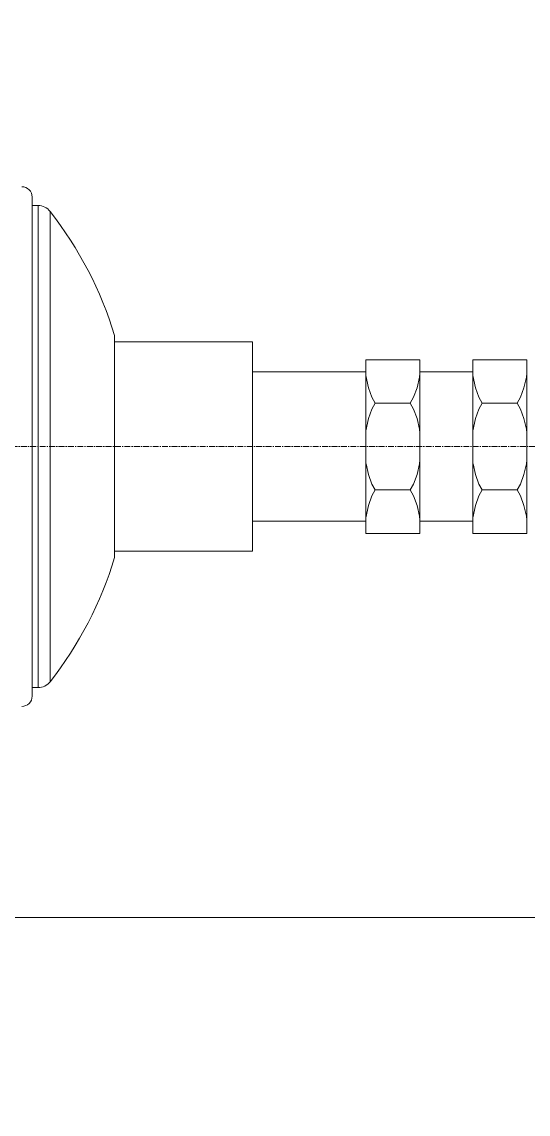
# Model space of a CAD drawing. Header units: millimetres. Extents: x -8913 to 62688, y -13000 to 43000.
# Drawn here: x 1093.1 to 1200.7, y 27153.7 to 27385.7 of the extents above; entities that cross this region are included whole.
import ezdxf

# ---------------------------------------------------------------- set-up
doc = ezdxf.new("R2010")
doc.units = ezdxf.units.MM
doc.header["$MEASUREMENT"] = 0
doc.linetypes.add('1735 X DT-5BR-GFP-Ext$0$CENTER', pattern=[2, 1.25, -0.25, 0.25, -0.25])
doc.layers.add('1735 X DT-5BR-GFP-Ext$0$MEP', color=8, linetype='Continuous', lineweight=0)
doc.layers.add('Z--X-REF', color=7, linetype='Continuous', lineweight=0)

# ---------------------------------------------------------------- blocks, each defined once
blk = doc.blocks.new('1735 X DT-5BR-GFP-Ext$0$A$C79553CD1')
at = {"layer": '1735 X DT-5BR-GFP-Ext$0$MEP', "transparency": 33554681}
h = blk.add_hatch(dxfattribs=at)
h.set_pattern_fill('AR-CONC', color=256)
h.set_pattern_definition([(49.99999999999999, (7.152557373046875e-07, -25.00356578826904), (182.1846689960041, -15.93908553890313), [19.05, -209.5500000000002]), (355, (7.152557373046875e-07, -25.00356578826904), (-35.24342142496945, 191.0568452390354), [15.24, -167.64058417]), (100.4514447, (15.18200778961182, -26.33181953430176), (146.9412470903536, 175.1177519121954), [16.19000880000003, -178.0902446000002]), (46.18420000000002, (2.384185791015625e-07, 25.79643487930298), (271.0790408921304, -42.04232793272716), [28.57500000000003, -314.325]), (96.63555760999995, (22.58990001678467, 22.29293441772461), (237.4041340515033, 247.4261245977219), [24.28502314000005, -267.1356081600004]), (351.1841511700001, (2.384185791015625e-07, 25.79643487930298), (237.4041340649775, 247.4261245855329), [22.85996707000003, -251.4597319200005]), (21.00000000000001, (25.40000033378601, 13.09643507003784), (151.6143912691326, -102.2651981870877), [19.05000000000003, -209.5500000000005]), (326.0000000000001, (25.40000033378601, 13.09643507003784), (61.80202834764722, 184.1879661223196), [15.24, -167.64]), (71.45144499999994, (38.03453302383423, 4.574334621429443), (213.4164192787165, 81.92276888590547), [16.19000880000002, -178.0899376000001]), (37.49999999999998, (7.152557373046875e-07, -25.00356578826904), (3.088603250591817, 84.55503887315317), [0, -165.6080000000002, 0, -170.1800000000002, 0, -168.2750000000002]), (7.500000000000011, (7.152557373046875e-07, -25.00356578826904), (66.81966251030588, 100.1805748181197), [0, -97.02800000000009, 0, -161.798, 0, -64.135]), (327.5, (-56.64199948310852, -25.00356578826904), (135.5905951668716, -5.728743992673429), [0, -63.50000000000011, 0, -198.1200000000005, 0, -262.8900000000004]), (317.5, (-82.04199981689453, -25.00356531143188), (148.1291813860183, 25.42649103333307), [0, -82.54999999999998, 0, -131.572, 0, -186.69])])
edge = h.paths.add_edge_path(flags=16)
edge.add_line((-799.9999992847443, -174.9964299201965), (-199.9999995500161, -174.9964294946963))
edge.add_line((-199.9999995231628, -174.9964289665222), (-199.9999989073451, -674.9964296643798))
edge.add_line((-199.9999990463257, -674.9964303970337), (-800.0000003994274, -674.9964288288681))
edge.add_line((-799.9999995231628, -674.9964270591736), (-799.9999985206068, -174.9964283549818))
edge = h.paths.add_edge_path()
edge.add_line((0, 25.00357055664062), (-999.9999991015869, 25.00357050299323))
edge.add_line((-999.9999988079071, 25.00357103347778), (-1000.000000298378, -874.996427245835))
edge.add_line((-1000.000000476837, -874.9964280128479), (7.030278084130259e-07, -874.9964280256308))
edge.add_line((4.76837158203125e-07, -874.9964289665222), (-1.10970290734258e-07, 25.00356937922083))
at = {"layer": '1735 X DT-5BR-GFP-Ext$0$MEP', "linetype": 'Continuous'}
for p, q in [((-678.0816893577576, -627.9999985694885), (-678.0816915035248, -521.9999952316284)), ((-679.363395690918, -523.7999958992004), (-679.3633961677551, -626.1999955177307)), ((-679.363395690918, -523.7999958992004), (-678.0816903114319, -523.7999973297119)), ((-681.8857209682465, -525.0307683944702), (-681.8857216835022, -624.9692277908325)), ((-695.5816903114319, -551.417163848877), (-695.5816905498505, -598.5828294754028)), ((-724.8816919326782, -552.749997138977), (-695.5816903114319, -552.7499976158142)), ((-724.8816895484924, -552.7509965896606), (-724.8816905021667, -597.2489976882935)), ((-783.1479392051697, -575.0000104904175), (-783.147937297821, -556.5557007789612)), ((-783.1479392051697, -575.0000104904175), (-783.147937297821, -556.5557007789612)), ((-771.6691539287567, -556.5556983947754), (-783.147937297821, -556.5557007789612)), ((-771.6691539287567, -556.5556983947754), (-783.147937297821, -556.5557007789612)), ((-771.6691515445709, -557.7456555366516), (-771.6691539287567, -556.5556983947754)), ((-771.6691515445709, -557.7456555366516), (-771.6691539287567, -556.5556983947754)), ((-760.4245190620422, -575), (-760.4245166778564, -556.5556888580322)), ((-748.9457318782806, -556.5556893348694), (-760.4245166778564, -556.5556888580322)), ((-748.945729970932, -557.7456431388855), (-748.9457318782806, -556.5556893348694)), ((-760.4245188236237, -559.1249976158142), (-771.6691513061523, -559.1249985694885)), ((-724.8816890716553, -559.1249985694885), (-748.9457302093506, -559.1249952316284)), ((-724.8816890716553, -559.1249985694885), (-746.6691515445709, -559.1249995231628)), ((-724.8816890716553, -559.1249985694885), (-746.6691515445709, -559.1249995231628)), ((-724.8816890716553, -559.1249985694885), (-746.5543422698975, -559.1249980926514)), ((-724.8816890716553, -559.1249985694885), (-746.5543422698975, -559.1249980926514)), ((-724.8816890716553, -559.1249985694885), (-746.5543422698975, -559.1249980926514)), ((-783.1479392051697, -559.4723210334778), (-783.0671095848083, -560.2328639030457)), ((-783.1479392051697, -559.4723210334778), (-783.0671095848083, -560.2328639030457)), ((-783.0671095848083, -560.2328639030457), (-782.5611929893494, -562.5054788589478)), ((-783.0671095848083, -560.2328639030457), (-782.5611929893494, -562.5054788589478)), ((-772.2558808326721, -562.5054812431335), (-771.6691513061523, -559.8698534965515)), ((-772.2558808326721, -562.5054812431335), (-771.6691513061523, -559.8698534965515)), ((-760.4245159626007, -559.4723124504089), (-760.343688249588, -560.232855796814)), ((-760.343688249588, -560.232855796814), (-759.8377723693848, -562.5054683685303)), ((-749.5324602127075, -562.5054683685303), (-748.945729970932, -559.8698425292969)), ((-782.5611929893494, -562.5054788589478), (-781.8300886154175, -564.5180616378784)), ((-782.5611929893494, -562.5054788589478), (-781.8300886154175, -564.5180616378784)), ((-772.9869933128357, -564.518063545227), (-772.2558808326721, -562.5054812431335)), ((-772.9869933128357, -564.518063545227), (-772.2558808326721, -562.5054812431335)), ((-759.8377723693848, -562.5054683685303), (-759.10666680336, -564.5180501937866)), ((-750.2635724544525, -564.5180525779724), (-749.5324602127075, -562.5054683685303)), ((-781.130514383316, -565.7778601646423), (-781.8300902843475, -567.0376563072205)), ((-781.130514383316, -565.7778601646423), (-781.8300902843475, -567.0376563072205)), ((-781.8300886154175, -564.5180616378784), (-781.130514383316, -565.7778601646423)), ((-781.8300886154175, -564.5180616378784), (-781.130514383316, -565.7778601646423)), ((-773.6865668296814, -565.7778587341309), (-781.130514383316, -565.7778601646423)), ((-773.6865668296814, -565.7778587341309), (-781.130514383316, -565.7778601646423)), ((-773.6865668296814, -565.7778587341309), (-772.9869933128357, -564.518063545227)), ((-773.6865668296814, -565.7778587341309), (-772.9869933128357, -564.518063545227)), ((-772.9869921207428, -567.0376567840576), (-773.6865668296814, -565.7778587341309)), ((-772.9869921207428, -567.0376567840576), (-773.6865668296814, -565.7778587341309)), ((-759.10666680336, -564.5180501937866), (-758.4070930480957, -565.7778468132019)), ((-758.4070930480957, -565.7778468132019), (-759.1066670417786, -567.037645816803)), ((-750.9631471633911, -565.7778453826904), (-758.4070930480957, -565.7778468132019)), ((-750.9631471633911, -565.7778453826904), (-750.2635724544525, -564.5180525779724)), ((-750.2635717391968, -567.0376453399658), (-750.9631471633911, -565.7778453826904)), ((-781.8300902843475, -567.0376563072205), (-782.5611917972565, -569.0502319335938)), ((-781.8300902843475, -567.0376563072205), (-782.5611917972565, -569.0502319335938)), ((-772.255880355835, -569.0502290725708), (-772.9869921207428, -567.0376567840576)), ((-772.255880355835, -569.0502290725708), (-772.9869921207428, -567.0376567840576)), ((-759.1066670417786, -567.037645816803), (-759.8377723693848, -569.0502181053162)), ((-749.5324602127075, -569.0502195358276), (-750.2635717391968, -567.0376453399658)), ((-782.5611917972565, -569.0502319335938), (-783.0671107769012, -571.3228445053101)), ((-782.5611917972565, -569.0502319335938), (-783.0671107769012, -571.3228445053101)), ((-772.255880355835, -569.0502290725708), (-771.6691513061523, -571.6858582496643)), ((-772.255880355835, -569.0502290725708), (-771.6691513061523, -571.6858582496643)), ((-759.8377723693848, -569.0502181053162), (-760.3436892032623, -571.3228340148926)), ((-749.5324602127075, -569.0502195358276), (-748.9457306861877, -571.6858463287354)), ((-783.0671107769012, -571.3228445053101), (-783.1479394435883, -572.0833873748779)), ((-783.0671107769012, -571.3228445053101), (-783.1479394435883, -572.0833873748779)), ((-760.3436892032623, -571.3228340148926), (-760.4245188236237, -572.083375453949)), ((-783.147937297821, -577.9166331291199), (-783.067111492157, -578.6771769523621)), ((-783.147937297821, -577.9166331291199), (-783.067111492157, -578.6771769523621)), ((-783.067111492157, -578.6771769523621), (-782.5611917972565, -580.9497890472412)), ((-783.067111492157, -578.6771769523621), (-782.5611917972565, -580.9497890472412)), ((-772.2558817863464, -580.949788570404), (-771.7499628067017, -578.6771745681763)), ((-772.2558817863464, -580.949788570404), (-771.7499628067017, -578.6771745681763)), ((-760.4245176315308, -577.9166207313538), (-760.3436901569366, -578.6771655082703)), ((-760.3436901569366, -578.6771655082703), (-759.8377709388733, -580.949779510498)), ((-749.5324597358704, -580.9497809410095), (-749.0265421867371, -578.6771655082703)), ((-782.5611917972565, -580.9497890472412), (-781.8300881385803, -582.9623713493347)), ((-782.5611917972565, -580.9497890472412), (-781.8300881385803, -582.9623713493347)), ((-772.9869937896729, -582.9623713493347), (-772.2558817863464, -580.949788570404)), ((-772.9869937896729, -582.9623713493347), (-772.2558817863464, -580.949788570404)), ((-759.8377709388733, -580.949779510498), (-759.1066675186157, -582.9623594284058)), ((-750.2635717391968, -582.9623589515686), (-749.5324597358704, -580.9497809410095)), ((-781.1305220127106, -584.2221593856812), (-781.8300886154175, -585.4819474220276)), ((-781.1305220127106, -584.2221593856812), (-781.8300886154175, -585.4819474220276)), ((-781.8300881385803, -582.9623713493347), (-781.1305220127106, -584.2221593856812)), ((-781.8300881385803, -582.9623713493347), (-781.1305220127106, -584.2221593856812)), ((-773.6865592002869, -584.2221603393555), (-781.1305220127106, -584.2221593856812)), ((-773.6865592002869, -584.2221603393555), (-781.1305220127106, -584.2221593856812)), ((-773.6865592002869, -584.2221603393555), (-772.9869937896729, -582.9623713493347)), ((-773.6865592002869, -584.2221603393555), (-772.9869937896729, -582.9623713493347)), ((-772.98699259758, -585.4819469451904), (-773.6865592002869, -584.2221603393555)), ((-772.98699259758, -585.4819469451904), (-773.6865592002869, -584.2221603393555)), ((-758.4071021080017, -584.2221474647522), (-759.1066687107086, -585.4819374084473)), ((-759.1066675186157, -582.9623594284058), (-758.4071021080017, -584.2221474647522)), ((-750.9631381034851, -584.2221474647522), (-758.4071021080017, -584.2221474647522)), ((-750.9631381034851, -584.2221474647522), (-750.2635717391968, -582.9623589515686)), ((-750.2635722160339, -585.4819350242615), (-750.9631381034851, -584.2221474647522)), ((-781.8300886154175, -585.4819474220276), (-782.5611939430237, -587.4945302009583)), ((-781.8300886154175, -585.4819474220276), (-782.5611939430237, -587.4945302009583)), ((-772.2558808326721, -587.4945316314697), (-772.98699259758, -585.4819469451904)), ((-772.2558808326721, -587.4945316314697), (-772.98699259758, -585.4819469451904)), ((-759.1066687107086, -585.4819374084473), (-759.8377723693848, -587.4945187568665)), ((-749.5324602127075, -587.4945220947266), (-750.2635722160339, -585.4819350242615)), ((-782.5611939430237, -587.4945302009583), (-783.0671100616455, -589.7671365737915)), ((-782.5611939430237, -587.4945302009583), (-783.0671100616455, -589.7671365737915)), ((-772.2558808326721, -587.4945316314697), (-771.6691515445709, -590.1301493644714)), ((-772.2558808326721, -587.4945316314697), (-771.6691515445709, -590.1301493644714)), ((-759.8377723693848, -587.4945187568665), (-760.3436887264252, -589.7671265602112)), ((-749.5324602127075, -587.4945220947266), (-748.9457309246063, -590.1301369667053)), ((-783.1479389667511, -589.8744554519653), (-783.1479370594025, -593.4443197250366)), ((-783.1479389667511, -589.8744554519653), (-783.1479370594025, -593.4443197250366)), ((-783.0671100616455, -589.7671365737915), (-783.1479382514954, -590.5276823043823)), ((-783.0671100616455, -589.7671365737915), (-783.1479382514954, -590.5276823043823)), ((-760.4245181083679, -590.8749957084656), (-771.6691520214081, -590.8749980926514)), ((-760.4245185852051, -589.8744430541992), (-760.4245164394379, -593.4443078041077)), ((-760.3436887264252, -589.7671265602112), (-760.4245166778564, -590.5276708602905)), ((-724.8816890716553, -590.8749985694885), (-748.9457304477692, -590.874997138977)), ((-724.8816890716553, -590.8749985694885), (-746.6691513061523, -590.8749985694885)), ((-724.8816890716553, -590.8749985694885), (-746.6691513061523, -590.8749985694885)), ((-783.1479370594025, -593.4443197250366), (-771.6691529750824, -593.4443182945251)), ((-783.1479370594025, -593.4443197250366), (-771.6691529750824, -593.4443182945251)), ((-771.6691510677338, -592.2543687820435), (-771.6691529750824, -593.4443182945251)), ((-771.6691510677338, -592.2543687820435), (-771.6691529750824, -593.4443182945251)), ((-760.4245164394379, -593.4443078041077), (-748.9457309246063, -593.4443068504333)), ((-748.9457294940948, -592.2543573379517), (-748.9457309246063, -593.4443068504333)), ((-724.8816905021667, -597.2499961853027), (-695.5816898345947, -597.2499985694885)), ((-679.3633961677551, -626.1999955177307), (-678.0816905498505, -626.1999969482422))]:
    blk.add_line(p, q, dxfattribs=at)
at = {"layer": '1735 X DT-5BR-GFP-Ext$0$MEP'}
for p, q in [((-771.6691529750824, -593.4443182945251), (-771.6691539287567, -556.5556983947754)), ((-771.6691529750824, -593.4443182945251), (-771.6691539287567, -556.5556983947754)), ((-748.9457309246063, -593.4443068504333), (-748.9457318782806, -556.5556893348694)), ((-783.1479392051697, -575.0000104904175), (-783.1479389667511, -589.8744554519653)), ((-783.1479392051697, -575.0000104904175), (-783.1479389667511, -589.8744554519653)), ((-760.4245190620422, -575), (-760.4245185852051, -589.8744430541992))]:
    blk.add_line(p, q, dxfattribs=at)
at = {"layer": '1735 X DT-5BR-GFP-Ext$0$MEP', "linetype": '1735 X DT-5BR-GFP-Ext$0$CENTER'}
blk.add_line((-269.6816899776459, -574.999997138977), (-1047.99831700325, -574.9999980926514), dxfattribs=at)
at = {"layer": '1735 X DT-5BR-GFP-Ext$0$MEP'}
blk.add_lwpolyline([(-799.9999992847443, -174.9964299201965), (-199.9999995231628, -174.9964289665222), (-199.9999990463257, -674.9964303970337), (-799.9999995231628, -674.9964270591736)], close=True, dxfattribs=at)
at = {"layer": '1735 X DT-5BR-GFP-Ext$0$MEP', "linetype": 'Continuous'}
for centre, radius, start, end in [((-675.8816919326782, -521.9999976158142), 2.199999999999999, 90.00001366037836, 180), ((-679.3633952140808, -526.999997138977), 3.200000000000004, 90.00001366037836, 142.0201327129641), ((-617.8816914558411, -574.9999961853027), 81.19999999999996, 142.0201327129641, 163.116352302381), ((-617.8816914558411, -574.9999961853027), 81.19999999999996, 196.883647697619, 217.9799056347675), ((-679.3633966445923, -622.9999980926514), 3.200000000000004, 217.9799056347675, 270.0000136603783), ((-675.8816900253296, -627.9999976158142), 2.199999999999999, 180, 270.0000136603783)]:
    blk.add_arc(centre, radius, start, end, dxfattribs=at)
blk = doc.blocks.new('1735 X DT-5BR-GFP-Ext$0$A$Cec8d8a53')
blk.add_wipeout([(174.84825625175085, -60.98796394774766), (174.8482557749128, -1060.9879627556545), (1074.848254821238, -1060.9879644245846), (1074.8482542914182, -60.987963470910756)]).translate(0, 0, 1437.655160635572).dxf.layer = '1735 X DT-5BR-GFP-Ext$0$MEP'
at = {"layer": '1735 X DT-5BR-GFP-Ext$0$MEP', "rotation": 90}
blk.add_blockref('1735 X DT-5BR-GFP-Ext$0$A$C79553CD1', (199.8518268083899, -60.98796394774769, 1437.655160635572), dxfattribs=at)
blk = doc.blocks.new('1735 X DT-5BR-GFP-Ext')
at = {"layer": '1735 X DT-5BR-GFP-Ext$0$MEP', "xscale": -1, "rotation": 90}
blk.add_blockref('1735 X DT-5BR-GFP-Ext$0$A$Cec8d8a53', (356.2517175674438, 28070.33888339996), dxfattribs=at)

msp = doc.modelspace()

# ---------------------------------------------------------------- block references
at = {"layer": 'Z--X-REF'}
msp.add_blockref('1735 X DT-5BR-GFP-Ext', (0, 0), dxfattribs=at)

doc.saveas('drawing.dxf')
